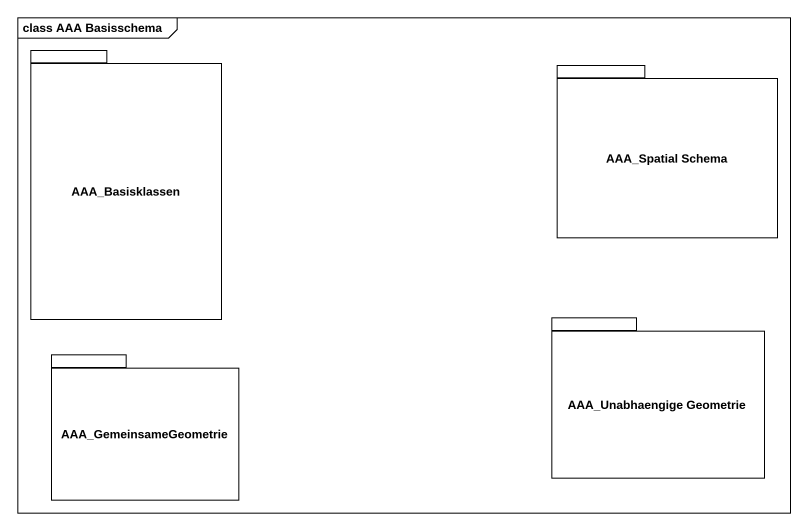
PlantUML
@startuml
mainframe class AAA Basisschema
package AAA_Basisklassen {
}
package "AAA_Spatial Schema" as AAA_Spatial_Schema {
}
package AAA_GemeinsameGeometrie {
}
package "AAA_Unabhaengige Geometrie" as AAA_Unabhaengige_Geometrie {
}
@enduml
